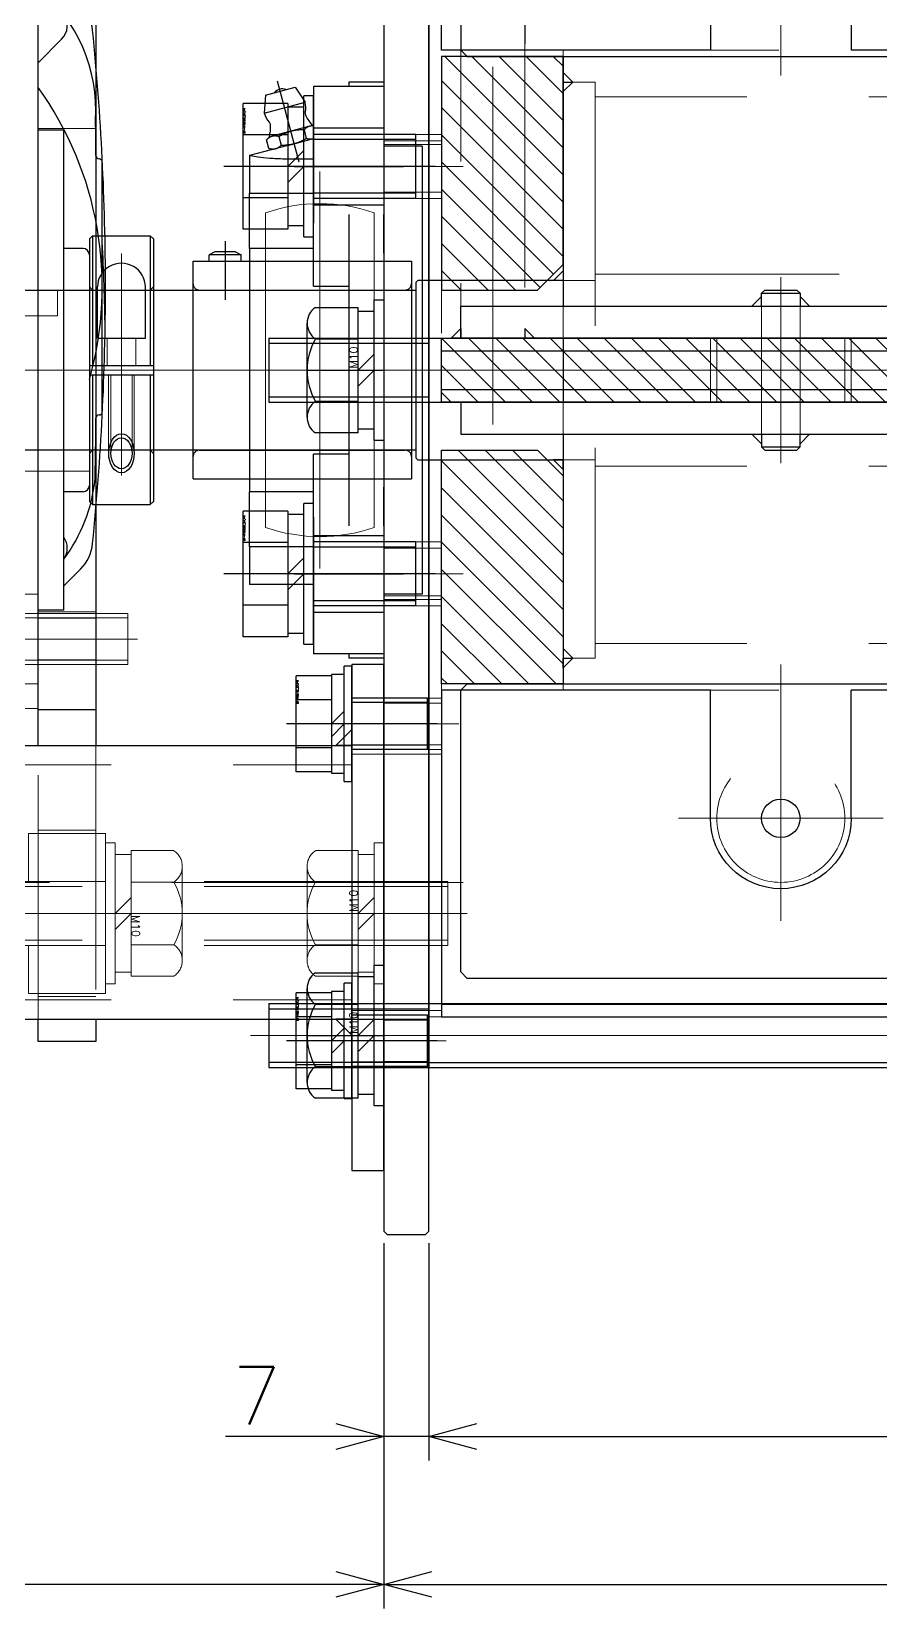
# Model space of a CAD drawing. Header units: millimetres. Extents: x -16130 to 36813, y -8099 to 27484.
# Drawn here: x 21111.7 to 21244.3, y 15390.5 to 15636.8 of the extents above; entities that cross this region are included whole.
import ezdxf

# ---------------------------------------------------------------- set-up
doc = ezdxf.new("R2010")
doc.units = ezdxf.units.MM
doc.header["$LTSCALE"] = 6
doc.header["$PDMODE"] = 99
doc.header["$PDSIZE"] = 1
doc.linetypes.add('CENTER2', pattern=[28.575, 19.05, -3.175, 3.175, -3.175])
doc.linetypes.add('HIDDEN', pattern=[9.525, 6.35, -3.175])
for name, color, linetype, lineweight in [('01_NORMAL', 7, 'Continuous', 25), ('04_HIDDEN', 2, 'HIDDEN', 13), ('05_CENTER', 4, 'CENTER2', 13), ('08_DIM', 3, 'Continuous', 13)]:
    doc.layers.add(name, color=color, linetype=linetype, lineweight=lineweight)
doc.layers.add('10_DRAFT', color=8, linetype='Continuous', lineweight=0, plot=False)
doc.layers.add('HIDDEN', color=3, linetype='HIDDEN')
doc.styles.add('KSS_TXT', font='txt.shx', dxfattribs={"bigfont": 'extfont2.shx'})
doc.styles.add('KSS_TXT_L', font='txt.shx', dxfattribs={"height": 3, "bigfont": 'extfont2.shx'})
doc.dimstyles.new('KSS_DIM', dxfattribs={"dimtxt": 3, "dimasz": 2.5, "dimexe": 1.25, "dimexo": 0.625, "dimtad": 1, "dimdsep": 46, "dimtxsty": 'KSS_TXT', "dimblk": 'OPEN30', "dimcen": 0, "dimazin": 2, "dimtfac": 0.75, "dimtmove": 0, "dimatfit": 3, "dimldrblk": 'OPEN30', "dimfxl": 1, "dimtolj": 1, "dimarcsym": 0})

# ---------------------------------------------------------------- blocks, each defined once
blk = doc.blocks.new('A$C7A624D42_1_1_1')
at = {"color": 0}
for p, q in [((-70, 108.15), (-70, 94.65)), ((70, 94.65), (70, 108.15)), ((-68, 93.66), (68, 93.66))]:
    blk.add_line(p, q, dxfattribs=at)
blk.add_lwpolyline([(-70, 108.15), (-95, 108.15), (-95, -108.15), (95, -108.15), (95, 108.15), (70, 108.15)], dxfattribs=at)
blk.add_ellipse((-68, 94.65), major_axis=(-2, 0), ratio=0.493488, start_param=0, end_param=1.570796, dxfattribs=at)
at = {"color": 0, "extrusion": (0, 0, -1)}
blk.add_ellipse((68, 94.65), major_axis=(2, 0), ratio=0.493488, start_param=0, end_param=1.570796, dxfattribs=at)
at = {"layer": '04_HIDDEN'}
for p, q in [((-70, 101), (-95, 101)), ((95, 101), (70, 101)), ((-70, 94.65), (-70, 88.46)), ((70, 94.65), (70, 88.46)), ((-68, 87.47), (68, 87.47)), ((95, -101), (-95, -101))]:
    blk.add_line(p, q, dxfattribs=at)
blk.add_ellipse((-68, 88.46), major_axis=(-2, 0), ratio=0.493488, start_param=0, end_param=1.570796, dxfattribs=at)
at = {"layer": '04_HIDDEN', "extrusion": (0, 0, -1)}
blk.add_ellipse((68, 88.46), major_axis=(2, 0), ratio=0.493488, start_param=0, end_param=1.570796, dxfattribs=at)
at = {"layer": '10_DRAFT'}
blk.add_line((95, 0), (-95, 0), dxfattribs=at)
blk = doc.blocks.new('A$C684B765D')
at = {"color": 0}
for p, q in [((-195, 21.35), (-5, 21.35)), ((-195, -21.35), (-5, -21.35))]:
    blk.add_line(p, q, dxfattribs=at)
blk.add_lwpolyline([(-195, 67.5), (-200, 67.5), (-200, -67.5), (-195, -67.5)], close=True, dxfattribs=at)
at = {"color": 3}
for points in [[(-195, 21.35), (-192.5, 21.35), (-192.5, 21.35), (-195, 23.85)], [(-5, 21.35), (-7.5, 21.35), (-7.5, 21.35), (-5, 23.85)], [(-195, -21.35), (-192.5, -21.35), (-192.5, -21.35), (-195, -23.85)], [(-5, -21.35), (-7.5, -21.35), (-7.5, -21.35), (-5, -23.85)]]:
    blk.add_lwpolyline(points, close=True, dxfattribs=at)
at = {"layer": '01_NORMAL'}
blk.add_lwpolyline([(0, 34), (-5, 34), (-5, -45), (0, -45)], close=True, dxfattribs=at)
at = {"layer": '04_HIDDEN'}
for p, q in [((-195, 20), (-200, 20)), ((-5, 20), (0, 20)), ((-195, 18.35), (-5, 18.35)), ((-195, -18.35), (-5, -18.35)), ((-195, -20), (-200, -20)), ((-5, -20), (0, -20))]:
    blk.add_line(p, q, dxfattribs=at)
at = {"layer": '05_CENTER'}
for p, q in [((-190.34, 50), (-204.57, 50)), ((4.66, 24.75), (-9.57, 24.75)), ((-204.62, 0), (4.68, 0)), ((4.66, -24.75), (-9.57, -24.75)), ((-190.34, -50), (-204.57, -50))]:
    blk.add_line(p, q, dxfattribs=at)
blk = doc.blocks.new('A$C4F344C99_1')
at = {"color": 0, "linetype": 'CENTER2'}
blk.add_line((0, -13.3), (0, 10.2), dxfattribs=at)
at = {"color": 0}
for p, q in [((-7.51, 8.7), (7.51, 8.7)), ((-7.51, 3.2), (-7.51, 8.7)), ((-3.75, 3.2), (-3.75, 8.7)), ((3.75, 3.2), (3.75, 8.7)), ((7.51, 3.2), (7.51, 8.7)), ((-7.7, 3.2), (-7.7, 1.2)), ((7.7, 3.2), (-7.7, 3.2)), ((0, 1.2), (-2, 3.2)), ((0, 3.2), (2, 1.2)), ((7.7, 1.2), (7.7, 3.2)), ((-9, 1.2), (9, 1.2)), ((-9, 1.2), (-9, 0)), ((-9, 0), (9, 0)), ((9, 0), (9, 1.2))]:
    blk.add_line(p, q, dxfattribs=at)
at = {"color": 0, "linetype": 'HIDDEN'}
for p, q in [((-4, -11.8), (-4, 0)), ((-3.32, -11.8), (-3.32, 0)), ((3.32, -11.8), (3.32, 0)), ((4, -11.8), (4, 0)), ((-4, -11.8), (4, -11.8))]:
    blk.add_line(p, q, dxfattribs=at)
at = {"layer": '10_DRAFT', "style": 'KSS_TXT_L'}
blk.add_text('BT-M8x15L,SW,PW', height=0.3, dxfattribs=at).set_placement((3.13, 8.36))
blk = doc.blocks.new('A$C684BE65F')
blk.add_blockref('A$C684B765D', (0, 0))
at = {"rotation": 90}
for p in [(-5, 24.75), (-5, -24.75)]:
    blk.add_blockref('A$C4F344C99_1', p, dxfattribs=at)
blk = doc.blocks.new('A$C3AF81C96_1_1_1')
for p, q in [((-4, 49), (-4, 10)), ((-4, -10), (-4, -49))]:
    blk.add_line(p, q)
at = {"color": 0}
for p, q in [((-152, 12.5), (-27, 12.5)), ((27.5, 12.5), (27, 12)), ((27.5, 12.5), (32.5, 12.5)), ((33, 12), (32.5, 12.5)), ((27, 10), (27, 12)), ((27, 12), (33, 12)), ((33, 12), (33, 10)), ((-4, 5), (-4, -5)), ((27, -10), (27, -12)), ((27, -12), (33, -12)), ((27.5, -12.5), (27, -12)), ((33, -12), (32.5, -12.5)), ((33, -12), (33, -10)), ((-27, -12.5), (-152, -12.5)), ((27.5, -12.5), (32.5, -12.5))]:
    blk.add_line(p, q, dxfattribs=at)
for points in [[(159, 95), (-19, 95), (-20, 94), (-20, 50), (-19, 49), (159, 49), (160, 50), (160, 94)], [(-20, 10), (160, 10), (160, 5), (-20, 5)], [(-20, -10), (160, -10), (160, -5), (-20, -5)], [(159, -95), (-19, -95), (-20, -94), (-20, -50), (-19, -49), (159, -49), (160, -50), (160, -94)]]:
    blk.add_lwpolyline(points, close=True, dxfattribs=at)
at = {"color": 3}
for points in [[(-4, 45), (-2.5, 45), (-4, 46.5), (-4, 46.5)], [(-4, 45), (-2.5, 45), (-4, 43.5), (-4, 43.5)], [(-4, 14), (-5.5, 14), (-4, 15.5), (-4, 15.5)], [(-4, -14), (-5.5, -14), (-4, -15.5), (-4, -15.5)], [(-4, -45), (-2.5, -45), (-4, -43.5), (-4, -43.5)], [(-4, -45), (-2.5, -45), (-4, -46.5), (-4, -46.5)]]:
    blk.add_lwpolyline(points, close=True, dxfattribs=at)
at = {"color": 0}
blk.add_lwpolyline([(-4, 14), (-26.7, 14), (-27, 13.7), (-27, -13.7), (-26.7, -14), (-4, -14)], dxfattribs=at)
blk.add_circle((30, -70), 3, dxfattribs=at)
at = {"layer": '04_HIDDEN'}
for p, q in [((144, 50), (-4, 50)), ((-4, 50), (-4, 49)), ((-4, 45), (1, 45)), ((1, 45), (1, -45)), ((139, 42.7), (1, 42.7)), ((-83, 8.5), (-83, 12.5)), ((-4, 14), (1, 14)), ((-4, 10), (-4, 5)), ((27, 10), (27, -10)), ((33, 10), (33, -10)), ((-154, 8.5), (-83, 8.5)), ((-4, -10), (-4, -5)), ((-4, -14), (1, -14)), ((139, -42.7), (1, -42.7)), ((-4, -45), (1, -45)), ((-4, -50), (-4, -49)), ((144, -50), (-4, -50))]:
    blk.add_line(p, q, dxfattribs=at)
for points in [[(1, 15), (139, 15)], [(139, -15), (1, -15)]]:
    blk.add_lwpolyline(points, dxfattribs=at)
blk.add_lwpolyline([(20, 5), (40, 5), (40, -5), (20, -5)], close=True, dxfattribs=at)
blk.add_circle((30, -70), 10, dxfattribs=at)
at = {"layer": '05_CENTER'}
for p, q in [((30, -14.51), (30, 14.51)), ((-156.79, 0), (212.93, 0)), ((30, -57), (30, -83)), ((17, -70), (43, -70))]:
    blk.add_line(p, q, dxfattribs=at)
at = {"layer": '08_DIM'}
for points in [[(27, 10), (25.5, 10), (25.5, 10), (27, 11.5)], [(33, 10), (34.5, 10), (34.5, 10), (33, 11.5)], [(27, -10), (25.5, -10), (25.5, -10), (27, -11.5)], [(33, -10), (34.5, -10), (34.5, -10), (33, -11.5)]]:
    blk.add_lwpolyline(points, close=True, dxfattribs=at)
blk = doc.blocks.new('GM-SHYF-RH 0.2kW、1／30、200V、60Hzc')
at = {"color": 0}
for p, q in [((18.5, 52.99), (8, 52.81)), ((8, 52.81), (8, -73.81)), ((18.5, 53.01), (18.5, 48.5)), ((18.5, 53), (85.5, 51.83)), ((85.5, 51.83), (95, 51.83)), ((95, -59.28), (95, 51.83)), ((18.5, -64.89), (18.5, 49.51)), ((4, 37.5), (4, -37.5)), ((4, 37.5), (8, 37.5)), ((95, 37.49), (99, 37.49)), ((99, 37.49), (99, -37.49)), ((4, 33.69), (1.41, 31.1)), ((99, 33.69), (101.59, 31.1)), ((0, -18), (0, 18)), ((1, 19), (4, 19)), ((102, 19), (99, 19)), ((103, -18), (103, 18)), ((-2, 6.5), (-2, -32.5)), ((105, -32.5), (105, 7.01)), ((1, -19), (4, -19)), ((102, -19), (99, -19)), ((4, -37.5), (8, -37.5)), ((95, -37.49), (99, -37.49)), ((8, -48.01), (4.35, -51.67)), ((95, -48.01), (98.65, -51.67)), ((8, -63.69), (1.41, -57.1)), ((95, -63.69), (101.59, -57.1)), ((95, -72.85), (95, -59.28)), ((18.5, -74.02), (18.5, -64.89)), ((18.5, -74.02), (18.5, -69.51)), ((19.25, -74), (8, -73.81)), ((18.5, -74.02), (85.5, -72.85)), ((81.5, -72.92), (81.5, -93.94)), ((85.5, -72.85), (95, -72.85)), ((21.5, -73.97), (21.5, -93.94)), ((49, -99.99), (49, -100.5)), ((49, -100.5), (54, -100.5)), ((54, -99.99), (54, -100.5))]:
    blk.add_line(p, q, dxfattribs=at)
for centre, radius, start, end in [((6.08, 26.43), 6.6, 135, 174.2563), ((96.92, 26.43), 6.6, 5.7437, 45), ((24, 14.5), 25, 143.1301, 174.2698), ((6.47, 27.79), 3, 145.3407, 214.6593), ((96.53, 27.79), 3, 325.3407, 34.6593), ((79, 14.5), 25, 5.7302, 36.8699), ((398.1, -13), 400.6, 174.2563, 180), ((-295.1, -13), 400.6, 0, 5.7437), ((1, 18), 1, 90, 180), ((102, 18), 1, 0, 90), ((399, 7), 400, 178.568, 179.9285), ((-296, 7), 400, 0.053, 1.432), ((-1.5, 7.5), 0.5, 270, 0), ((104.5, 7.5), 0.5, 180, 270), ((-1.5, 6.5), 0.5, 90, 180), ((104.5, 6.5), 0.5, 0, 90), ((51.5, -13), 53.5, 164.2841, 215.6016), ((51.5, -13), 53.5, 324.3984, 15.7159), ((398.1, -13), 400.6, 179.0703, 180), ((398.1, 0), 400.6, 180.9297, 182.8629), ((-295.1, 0), 400.6, 357.1371, 359.0703), ((398.1, -13), 400.6, 180, 185.7437), ((1, -18), 1, 180, 270), ((102, -18), 1, 270, 0), ((-1.5, -32.5), 0.5, 180, 270), ((-1.5, -33.5), 0.5, 0, 90), ((399, -33), 400, 180.0715, 180.8595), ((-295.1, -13), 400.6, 354.2563, 357.1371), ((-296, -33), 400, 358.568, 359.9285), ((104.5, -33.5), 0.5, 90, 180), ((104.5, -32.5), 0.5, 270, 0), ((24, -40.5), 25, 176.5614, 230.2082), ((79, -40.5), 25, 309.7918, 354.2698), ((6.47, -53.79), 3, 135, 217.1625), ((96.53, -53.79), 3, 322.8375, 45), ((6.08, -52.43), 6.6, 185.7437, 225), ((96.92, -52.43), 6.6, 315, 354.2563), ((8.41, -56.02), 3, 224.8696, 262.1781), ((94.59, -56.02), 3, 277.8219, 315.1304), ((26.5, -93.94), 5, 180, 265.1386), ((76.5, -93.94), 5, 274.8614, 0), ((51.5, 200), 300, 265.1386, 274.8614)]:
    blk.add_arc(centre, radius, start, end, dxfattribs=at)
at = {"layer": '04_HIDDEN', "color": 0}
for p, q in [((8, 49), (19, 49)), ((19, 35), (19, 49)), ((84, 35), (84, 49)), ((95, 49), (84, 49)), ((19, 46.5), (84, 46.5)), ((19, 37.5), (84, 37.5)), ((8, 35), (19, 35)), ((95, 35), (84, 35)), ((0, 15.8), (103, 15.8)), ((0, 12.5), (20.65, 12.5)), ((20.65, 13.1), (22, 13.1)), ((20.65, -13.1), (20.65, 13.1)), ((22, -13.1), (22, 13.1)), ((22, 12.5), (38, 12.5)), ((38, -13), (38, 13)), ((38, 13), (65, 13)), ((65, -13), (65, 13)), ((65, 12.5), (81, 12.5)), ((82.35, 13.1), (81, 13.1)), ((81, -13.1), (81, 13.1)), ((82.35, -13.1), (82.35, 13.1)), ((82.35, 12.5), (103, 12.5)), ((0, -12.5), (20.65, -12.5)), ((20.65, -13.1), (22, -13.1)), ((22, -12.5), (38, -12.5)), ((38, -13), (65, -13)), ((65, -12.5), (81, -12.5)), ((82.35, -13.1), (81, -13.1)), ((82.35, -12.5), (103, -12.5)), ((8, -56), (19, -56)), ((19, -70), (19, -56)), ((95, -56), (84, -56)), ((84, -70), (84, -56)), ((19, -58.5), (84, -58.5)), ((19, -67.5), (84, -67.5)), ((8, -70), (19, -70)), ((95, -70), (84, -70))]:
    blk.add_line(p, q, dxfattribs=at)
at = {"layer": '05_CENTER', "color": 0}
for p, q in [((51.5, -103.88), (51.5, 55.94)), ((4.75, 42), (98.25, 42)), ((-7.65, 0), (110.65, 0)), ((4.75, -63), (98.25, -63))]:
    blk.add_line(p, q, dxfattribs=at)
blk = doc.blocks.new('A$C39D95BAC')
at = {"color": 0}
for p, q in [((6.5, 8), (-6.5, 8)), ((-6.5, 8), (-6.5, 0)), ((6.5, 0), (6.5, 8)), ((6.5, 0), (-6.5, 0))]:
    blk.add_line(p, q, dxfattribs=at)
at = {"color": 0, "linetype": 'CENTER2'}
blk.add_line((0, -91.5), (0, 9.5), dxfattribs=at)
at = {"color": 0, "linetype": 'HIDDEN'}
for p, q in [((-4, -90), (-4, 0)), ((4, -90), (4, 0)), ((-4, -62), (4, -62)), ((-3.32, -90), (-3.32, -62)), ((3.32, -90), (3.32, -62)), ((-4, -90), (4, -90))]:
    blk.add_line(p, q, dxfattribs=at)
at = {"layer": '10_DRAFT', "style": 'KSS_TXT_L'}
blk.add_text('CS-M8x90L', height=0.3, dxfattribs=at).set_placement((3.86, 7.66))
blk = doc.blocks.new('SCSPJ25-10c')
at = {"color": 0}
for p, q in [((-21, -0.5), (-20.5, 0)), ((20.5, 0), (-20.5, 0)), ((-0.75, 0), (-0.75, -10)), ((0.75, 0), (0.75, -10)), ((21, -0.5), (20.5, 0)), ((-0.75, -0.5), (-21, -0.5)), ((-21, -0.5), (-21, -9.5)), ((0, 0), (0, 0)), ((21, -0.5), (0.75, -0.5)), ((5, -1.25), (12.99, -1.25)), ((5, -1.25), (5, -8.75)), ((21, -0.5), (21, -9.5)), ((-0.75, -9.5), (-21, -9.5)), ((-21, -9.5), (-20.5, -10)), ((21, -9.5), (0.75, -9.5)), ((5, -8.75), (12.99, -8.75)), ((21, -9.5), (20.5, -10)), ((20.5, -10), (-20.5, -10))]:
    blk.add_line(p, q, dxfattribs=at)
blk.add_ellipse((12.99, -5), major_axis=(0, -3.75), ratio=0.985617, start_param=0, end_param=3.141593, dxfattribs=at)
for major_axis, ratio in [((3.05, 0), 0.655077), ((2.43, 0), 0.679752)]:
    blk.add_ellipse((-12.99, -5), major_axis=major_axis, ratio=ratio, dxfattribs=at)
at = {"layer": '04_HIDDEN', "color": 0}
for p, q in [((-13, 0), (-12.5, -0.5)), ((13, 0), (12.5, -0.5)), ((-12.5, -0.5), (-12.5, -9.5)), ((11, 0), (11, 0)), ((12.5, -0.5), (12.5, -9.5)), ((-12.99, -3), (-0.75, -3)), ((-12.99, -3.35), (-0.75, -3.35)), ((0.75, -2.75), (5, -2.75)), ((-12.99, -6.65), (-0.75, -6.65)), ((-12.99, -7), (-0.75, -7)), ((0.75, -7.25), (5, -7.25)), ((-12.5, -9.5), (-13, -10)), ((12.5, -9.5), (13, -10))]:
    blk.add_line(p, q, dxfattribs=at)
at = {"layer": '05_CENTER', "color": 0}
blk.add_line((-16.45, -5), (18.24, -5), dxfattribs=at)
at = {"layer": '10_DRAFT'}
blk.add_line((0, 0), (0, -10), dxfattribs=at)
blk = doc.blocks.new('A$C684A822A')
h = blk.add_hatch()
h.set_pattern_fill('_USER', color=0, scale=3, angle=45, style=0, pattern_type=0)
h.set_pattern_definition([(45, (-20851.213, -18042.5643), (-2.12132034, 2.12132034), [])])
h.paths.add_polyline_path([(19, 49), (0, 49), (0, 16.5), (4, 12.5), (19, 12.5)])
h.paths.add_polyline_path([(0, -49), (19, -49), (19, -12.5), (4, -12.5), (0, -16.5)])
at = {"color": 0}
for points in [[(0, 49), (19, 49), (19, 12.5), (4, 12.5), (0, 16.5)], [(0, -49), (19, -49), (19, -12.5), (4, -12.5), (0, -16.5)]]:
    blk.add_lwpolyline(points, close=True, dxfattribs=at)
at = {"layer": '10_DRAFT'}
blk.add_line((0, 0), (19, 0), dxfattribs=at)
blk = doc.blocks.new('A$C20FD3695_1_1_1')
h = blk.add_hatch()
h.set_pattern_fill('_USER', color=0, scale=3, angle=315, pattern_type=0)
h.set_pattern_definition([(315, (-23511.2523, 23029.7587), (2.12132034, 2.12132034), [])])
h.paths.add_polyline_path([(123, -0.5), (123, -0.5), (123, 9.5), (-63, 9.5), (-63, -0.5), (-63, -0.5)])
at = {"color": 0}
for p, q in [((-63, 7.5), (123, 7.5)), ((-63, 1.5), (123, 1.5))]:
    blk.add_line(p, q, dxfattribs=at)
blk.add_lwpolyline([(-63, 9.5), (123, 9.5), (123, -0.5), (-63, -0.5)], close=True, dxfattribs=at)
at = {"layer": '04_HIDDEN', "color": 0}
for p, q in [((-21, 9.5), (-21, -0.5)), ((1, 9.5), (1, -0.5)), ((59, 9.5), (59, -0.5)), ((81, 9.5), (81, -0.5))]:
    blk.add_line(p, q, dxfattribs=at)
at = {"layer": '05_CENTER', "color": 0}
for p, q in [((-10, 12.23), (-10, -2.88)), ((70, 12.23), (70, -2.88))]:
    blk.add_line(p, q, dxfattribs=at)
blk = doc.blocks.new('A$C04E828C6_1_1_1')
at = {"color": 0}
for p, q in [((-63, 28), (123, 28)), ((-21, -1), (-21, -21)), ((1, -1), (1, -21)), ((59, -1), (59, -21)), ((81, -1), (81, -21))]:
    blk.add_line(p, q, dxfattribs=at)
for points in [[(-21, -21), (-63, -21), (-63, 30), (123, 30), (123, -21), (81, -21)], [(59, -21), (1, -21)]]:
    blk.add_lwpolyline(points, dxfattribs=at)
for centre in [(-10, -1), (70, -1)]:
    blk.add_arc(centre, 11, 0, 180, dxfattribs=at)
at = {"layer": '05_CENTER'}
for p, q in [((-10, -25), (-10, 15)), ((70, -25), (70, 15)), ((-26, -1), (6, -1)), ((54, -1), (86, -1))]:
    blk.add_line(p, q, dxfattribs=at)
blk = doc.blocks.new('A$C684CBCB5')
at = {"color": 0}
blk.add_line((0, -53), (9, -53), dxfattribs=at)
for points in [[(0, -58.65), (0, 74), (9, 74), (9, -58.65)], [(9, -101.35), (9, -104.85), (0, -104.85), (0, -101.35)]]:
    blk.add_lwpolyline(points, dxfattribs=at)
at = {"layer": '04_HIDDEN'}
for p, q in [((9, 67), (0, 67)), ((9, 66.25), (0, 66.25)), ((9, 59.75), (0, 59.75)), ((9, 59), (0, 59)), ((9, -38), (0, -38)), ((9, -38.75), (0, -38.75)), ((9, -45.25), (0, -45.25)), ((9, -46), (0, -46))]:
    blk.add_line(p, q, dxfattribs=at)
at = {"layer": '04_HIDDEN', "color": 9}
for p, q in [((9, 37.75), (0, 37.75)), ((9, -37.75), (0, -37.75))]:
    blk.add_line(p, q, dxfattribs=at)
at = {"layer": '04_HIDDEN', "color": 252}
for p, q in [((9, -71.85), (0, -71.85)), ((9, -97.85), (0, -97.85))]:
    blk.add_line(p, q, dxfattribs=at)
at = {"layer": '04_HIDDEN'}
for points in [[(0, -101.35), (0, -58.65)], [(9, -58.65), (9, -101.35)]]:
    blk.add_lwpolyline(points, dxfattribs=at)
at = {"layer": '05_CENTER'}
for p, q in [((11.71, 63), (-2.71, 63)), ((11.71, -42), (-2.71, -42))]:
    blk.add_line(p, q, dxfattribs=at)
at = {"layer": '10_DRAFT'}
for p, q in [((9, 0), (0, 0)), ((9, -84.85), (0, -84.85))]:
    blk.add_line(p, q, dxfattribs=at)
blk = doc.blocks.new('A$C684CC09B')
at = {"color": 0, "linetype": 'CENTER2'}
blk.add_line((0, -93), (0, 10), dxfattribs=at)
at = {"color": 0}
for p, q in [((-9.81, 7), (9.81, 7)), ((-9.81, 0), (-9.81, 7)), ((-4.91, 0), (-4.91, 7)), ((4.91, 0), (4.91, 7)), ((9.81, 0), (9.81, 7)), ((-9.81, 0), (9.81, 0)), ((-5, -90), (-5, 0)), ((5, -90), (5, 0)), ((-4.19, -90), (-4.19, -1.96)), ((4.19, -90), (4.19, -1.96))]:
    blk.add_line(p, q, dxfattribs=at)
at = {"color": 0, "linetype": 'HIDDEN'}
for p, q in [((-5, -1.96), (5, -1.96)), ((-5, -90), (5, -90))]:
    blk.add_line(p, q, dxfattribs=at)
at = {"layer": '10_DRAFT', "style": 'KSS_TXT_L'}
for s, p in [('BT-M10x90L', (6.32, 6.59)), ('全ねじ', (7.03, 6.21))]:
    blk.add_text(s, height=0.3, dxfattribs=at).set_placement(p)
blk = doc.blocks.new('M10Nza_1_1_1_1')
at = {"color": 0}
for p, q in [((-9.8, 4), (-9.8, 10.69)), ((-7.35, 12), (7.35, 12)), ((-4.9, 4), (-4.9, 10.69)), ((4.9, 10.69), (4.9, 4)), ((9.8, 10.69), (9.8, 4)), ((-9.8, 4), (9.8, 4)), ((-9.2, 1.5), (-9.2, 4)), ((0, 1.5), (-2.5, 4)), ((0, 4), (2.5, 1.5)), ((9.2, 4), (9.2, 1.5))]:
    blk.add_line(p, q, dxfattribs=at)
at = {"color": 0, "linetype": 'CENTER2'}
blk.add_line((0, 12), (0, 0), dxfattribs=at)
at = {"color": 0}
blk.add_lwpolyline([(-11, 1.5), (11, 1.5), (11, 0), (-11, 0)], close=True, dxfattribs=at)
for centre, radius, start, end in [((-7.35, 9.06), 2.94, 33.626, 146.374), ((0, 2.2), 9.8, 60, 120), ((7.35, 9.06), 2.94, 33.626, 146.374)]:
    blk.add_arc(centre, radius, start, end, dxfattribs=at)
at = {"layer": '10_DRAFT', "style": 'KSS_TXT'}
blk.add_text('M10', height=1.25, dxfattribs=at).set_placement((0.26, 4.12))
blk = doc.blocks.new('NCLSS10-25-11.0a')
at = {"color": 0}
for points in [[(12, 5), (0, 5), (0, 12.5), (12, 12.5)], [(12, -5), (0, -5), (0, -12.5), (12, -12.5)]]:
    blk.add_lwpolyline(points, close=True, dxfattribs=at)
at = {"layer": '10_DRAFT'}
blk.add_line((0, 0), (12, 0), dxfattribs=at)
blk = doc.blocks.new('A$C684BE9AA')
at = {"color": 4}
for name, rotation in [('GM-SHYF-RH 0.2kW、1／30、200V、60Hzc', 180), ('SCSPJ25-10c', 90)]:
    blk.add_blockref(name, (-148, 0), dxfattribs=dict(at, rotation=rotation))
at = {"color": 6}
for name, p in [('A$C04E828C6_1_1_1', (-30, 71)), ('A$C20FD3695_1_1_1', (-30, -4.5))]:
    blk.add_blockref(name, p, dxfattribs=at)
blk.add_blockref('A$C3AF81C96_1_1_1', (-70, 0))
at = {"color": 6, "xscale": -1}
blk.add_blockref('A$C684A822A', (-74, 0), dxfattribs=at)
at = {"color": 6, "xscale": -1, "rotation": 180}
blk.add_blockref('A$C04E828C6_1_1_1', (-30, -71), dxfattribs=at)
at = {"layer": '01_NORMAL'}
blk.add_blockref('A$C684CBCB5', (-156, 0), dxfattribs=at)
at = {"layer": '04_HIDDEN'}
for name, p, rotation in [('A$C39D95BAC', (-232, -42), 90), ('M10Nza_1_1_1_1', (-145.5, -84.85), 270), ('M10Nza_1_1_1_1', (-102, -84.85), 89.99999999999999), ('A$C684CC09B', (-182, -84.85), 90)]:
    blk.add_blockref(name, p, dxfattribs=dict(at, rotation=rotation))
at = {"layer": '04_HIDDEN', "color": 4}
blk.add_blockref('NCLSS10-25-11.0a', (-157.5, -84.85), dxfattribs=at)
blk = doc.blocks.new('MUCFC205b')
at = {"color": 0, "linetype": 'CENTER2'}
for p, q in [((-13.22, 32.48), (-16.61, 45.11)), ((-14.04, 31.82), (3.08, 31.82)), ((-24.8, 20.13), (-24.8, 10.98)), ((-14.04, -31.82), (3.08, -31.82))]:
    blk.add_line(p, q, dxfattribs=at)
at = {"color": 0}
for p, q in [((-5.5, 45), (-5.5, 44.32)), ((0, 45), (-5.5, 45)), ((0, 45), (0, 44.32)), ((-18.52, 42.96), (-18.69, 40.12)), ((-18.52, 42.96), (-13.88, 44.21)), ((-13.88, 44.21), (-12.31, 41.83)), ((-11, 44.32), (-11, 22.98)), ((0, 44.32), (-11, 44.32)), ((0, 44.32), (0, 24.31)), ((-18.69, 40.12), (-12.31, 41.83)), ((-14.52, 37.31), (-17.45, 36.52)), ((-11.59, 38.09), (-14.52, 37.31)), ((-12.48, 37.53), (-12.13, 36.2)), ((-11.14, 38.21), (-11.59, 38.09)), ((-11.14, 38.21), (-11, 38.18)), ((-11, 37.82), (0, 37.82)), ((-15, 35.11), (-21, 33.5)), ((-17.9, 36.4), (-18.34, 35.96)), ((-17.98, 34.63), (-18.34, 35.96)), ((-17.38, 34.47), (-17.98, 34.63)), ((-17.45, 36.52), (-17.9, 36.4)), ((-16.39, 36.48), (-16.03, 35.15)), ((-15, 35.11), (-11, 36.18)), ((6, 35), (0, 35)), ((6, 35), (6, -35)), ((-21, 33.5), (-21, 27.59)), ((-11, 32.96), (-15, 32.96)), ((-11, 27.59), (-21, 27.59)), ((-21, 19), (-21, 27.59)), ((-11, 25.82), (0, 25.82)), ((-11, 13.14), (-11, 22.98)), ((-5.5, 24.31), (-5.5, 18.27)), ((0, 18.27), (0, 24.31)), ((-26.43, 18.5), (-27.3, 18)), ((-22.3, 18), (-27.3, 18)), ((-27.3, 17), (-27.3, 18)), ((-23.17, 18.5), (-26.43, 18.5)), ((-23.17, 18.5), (-22.3, 18)), ((-22.3, 17), (-22.3, 18)), ((-11, 19), (-21, 19)), ((-21, 19), (-21, -19)), ((-5.5, 18.27), (-5.5, -18.27)), ((0, 18.27), (0, -18.27)), ((-29.8, -17), (-29.8, 17)), ((-29.8, 17), (-21, 17)), ((-11, 13.14), (-5.5, 13.14)), ((-5.5, -13.14), (-11, -13.14)), ((-11, -22.98), (-11, -13.14)), ((-29.8, -17), (-21, -17)), ((-11, -19), (-21, -19)), ((-21, -27.59), (-21, -19)), ((-5.5, -18.27), (-5.5, -24.31)), ((0, -24.31), (0, -18.27)), ((-11, -22.98), (-11, -44.32)), ((0, -24.31), (0, -44.32)), ((-11, -25.82), (0, -25.82)), ((-11, -27.59), (-21, -27.59)), ((-21, -27.59), (-21, -33.5)), ((-11, -33.5), (-21, -33.5)), ((6, -35), (0, -35)), ((-11, -37.82), (0, -37.82)), ((0, -44.32), (-11, -44.32)), ((-5.5, -44.32), (-5.5, -45)), ((0, -44.32), (0, -45)), ((0, -45), (-5.5, -45))]:
    blk.add_line(p, q, dxfattribs=at)
for centre, radius, start, end in [((-15.87, 42.34), 1.59, 69.1961, 140.8039), ((-15.5, 40.98), 3.3, 195, 222.487), ((-15.5, 40.98), 3.3, 347.513, 15), ((-11.5, 40.09), 0.8, 167.513, 206.3466), ((-6.84, 42.4), 6, 206.3466, 224.239), ((-18.52, 38.21), 0.8, 3.6534, 42.487), ((-23.71, 37.88), 6, 345.761, 3.6534)]:
    blk.add_arc(centre, radius, start, end, dxfattribs=at)
at = {"color": 0, "linetype": 'HIDDEN'}
for centre, start, end in [((-28.8, 13.5), 180, 270), ((3.3, 13.5), 270, 0), ((-28.8, -13.5), 90, 180), ((3.3, -13.5), 0, 90)]:
    blk.add_arc(centre, 1, start, end, dxfattribs=at)
at = {"color": 0}
for points, weights in [([(-14.52, 37.31), (-15.42, 37.06), (-16.39, 36.48)], [1, 1.07194812406, 1.06657306684]), ([(-12.48, 37.53), (-13.61, 37.55), (-14.52, 37.31)], [1.06657306684, 1.07194812406, 1]), ([(-11.59, 38.09), (-12.04, 37.97), (-12.48, 37.53)], [1, 1.07194812406, 1.06657306684]), ([(-11, 38.14), (-11.32, 38.17), (-11.59, 38.09)], [1.05782997359, 1.04224174095, 1]), ([(-17.45, 36.52), (-17.9, 36.4), (-18.34, 35.96)], [1, 1.07194812406, 1.06657306684]), ([(-17.98, 34.63), (-17.38, 34.47), (-16.93, 34.59)], [1.06657306684, 1.07194812406, 1]), ([(-16.39, 36.48), (-16.99, 36.64), (-17.45, 36.52)], [1.06657306684, 1.07194812406, 1]), ([(-16.93, 34.59), (-16.47, 34.71), (-16.03, 35.15)], [1, 1.07194812406, 1.06657306684]), ([(-16.03, 35.15), (-14.91, 35.13), (-14, 35.38)], [1.06657306684, 1.07194812406, 1]), ([(-14, 35.38), (-13.09, 35.62), (-12.13, 36.2)], [1, 1.07194812406, 1.06657306684]), ([(-12.13, 36.2), (-11.53, 36.04), (-11.07, 36.16)], [1.06657306684, 1.07194812406, 1]), ([(-11.07, 36.16), (-11.04, 36.17), (-11, 36.18)], [1, 1.00541148326, 1.01038554173])]:
    blk.add_rational_spline(points, weights, degree=2, dxfattribs=at)
blk.add_open_spline([(-15, 32.96), (-15.76, 32.96), (-16.56, 32.99), (-18.04, 33.09), (-18.71, 33.16), (-19.77, 33.3), (-20.24, 33.37), (-20.85, 33.47), (-20.94, 33.49), (-21, 33.5)], degree=3, knots=[-1.8123061, -1.8123061, -1.8123061, -1.8123061, -1.5857638, -1.5857638, -1.3592215, -1.3592215, -1.1326873, -1.1326873, -0.9061531, -0.9061531, -0.9061531, -0.9061531], dxfattribs=at)
at = {"layer": '10_DRAFT'}
for p, q in [((-10, 31), (-10, -31)), ((-18.5, 24.57), (-18.5, -24.57)), ((-1.5, 24.57), (-1.5, -24.57)), ((6, 0), (-29.8, 0))]:
    blk.add_line(p, q, dxfattribs=at)
for start, end in [(70.9179, 109.0821), (250.9179, 289.0821)]:
    blk.add_arc((-10, 0), 26, start, end, dxfattribs=at)
at = {"layer": 'HIDDEN', "color": 0}
for p, q in [((-21, 17), (4.3, 17)), ((4.3, 17), (4.3, -17)), ((-28.8, 12.5), (3.3, 12.5)), ((-28.8, -12.5), (3.3, -12.5)), ((-21, -17), (4.3, -17))]:
    blk.add_line(p, q, dxfattribs=at)
blk = doc.blocks.new('A$C05FE0EC2_2_1_1')
at = {"color": 0, "linetype": 'CENTER2'}
blk.add_line((0, -19), (0, 14), dxfattribs=at)
at = {"color": 0}
for p, q in [((-9.81, 11), (9.81, 11)), ((-9.81, 4), (-9.81, 11)), ((-4.91, 4), (-4.91, 11)), ((4.91, 4), (4.91, 11)), ((9.81, 4), (9.81, 11)), ((9.81, 4), (-9.81, 4)), ((-9.25, 4), (-9.25, 1.5)), ((0, 1.5), (-2.5, 4)), ((0, 4), (2.5, 1.5)), ((9.25, 1.5), (9.25, 4)), ((-11, 1.5), (11, 1.5)), ((-11, 1.5), (-11, 0)), ((-11, 0), (11, 0)), ((11, 0), (11, 1.5))]:
    blk.add_line(p, q, dxfattribs=at)
at = {"color": 0, "linetype": 'HIDDEN'}
for p, q in [((-5, -16), (-5, 0)), ((-4.19, -16), (-4.19, 0)), ((4.19, -16), (4.19, 0)), ((5, -16), (5, 0)), ((-5, -16), (5, -16))]:
    blk.add_line(p, q, dxfattribs=at)
at = {"layer": '10_DRAFT', "style": 'KSS_TXT_L'}
blk.add_text('BT-M10x20L,SW,PW', height=0.3, dxfattribs=at).set_placement((5.16, 10.66))
blk = doc.blocks.new('A$C684BE7FE')
at = {"color": 4}
blk.add_blockref('MUCFC205b', (0, 0), dxfattribs=at)
at = {"rotation": 90}
for p in [(-11, 31.82), (-11, -31.82)]:
    blk.add_blockref('A$C05FE0EC2_2_1_1', p, dxfattribs=at)
blk = doc.blocks.new('_Open30')
at = {"color": 0, "linetype": 'ByBlock', "lineweight": -2}
for p, q in [((-1, 0.268), (0, 0)), ((0, 0), (-1, -0.268)), ((0, 0), (-1, 0))]:
    blk.add_line(p, q, dxfattribs=at)
blk = doc.blocks.new('*D3835')
at = {"layer": '08_DIM', "color": 0, "lineweight": -2, "transparency": 16777216}
for p, q in [((21166.77, 15447.53), (21166.77, 15413.61)), ((21173.77, 15447.53), (21173.77, 15413.61)), ((21159.27, 15417.36), (21142.02, 15417.36)), ((21173.77, 15417.36), (21166.77, 15417.36)), ((21181.27, 15417.36), (21188.77, 15417.36))]:
    blk.add_line(p, q, dxfattribs=at)
at = {"layer": 'Defpoints', "color": 0, "transparency": 16777216}
for p in [(21166.77, 15449.41), (21173.77, 15449.41), (21166.77, 15417.36)]:
    blk.add_point(p, dxfattribs=at)
at = {"layer": '08_DIM', "color": 0, "lineweight": -2, "transparency": 16777216, "xscale": 7.5, "yscale": 7.5, "zscale": 7.5}
blk.add_blockref('_Open30', (21166.77, 15417.36), dxfattribs=at)
at = {"layer": '08_DIM', "color": 0, "lineweight": -2, "transparency": 16777216, "xscale": 7.5, "yscale": 7.5, "zscale": 7.5, "rotation": 180}
blk.add_blockref('_Open30', (21173.77, 15417.36), dxfattribs=at)
at = {"layer": '08_DIM', "color": 0, "transparency": 16777216, "insert": (21146.89, 15423.73), "char_height": 9, "attachment_point": 5, "style": 'KSS_TXT'}
blk.add_mtext('\\A1;7', dxfattribs=at)
blk = doc.blocks.new('*D3836')
at = {"layer": '08_DIM', "color": 0, "lineweight": -2, "transparency": 16777216}
for p, q in [((21166.77, 15447.53), (21166.77, 15390.5)), ((21370.77, 15447.53), (21370.77, 15390.5)), ((21174.27, 15394.25), (21363.27, 15394.25))]:
    blk.add_line(p, q, dxfattribs=at)
at = {"layer": 'Defpoints', "color": 0, "transparency": 16777216}
for p in [(21166.77, 15449.41), (21370.77, 15449.41), (21370.77, 15394.25)]:
    blk.add_point(p, dxfattribs=at)
at = {"layer": '08_DIM', "color": 0, "lineweight": -2, "transparency": 16777216, "xscale": 7.5, "yscale": 7.5, "zscale": 7.5, "rotation": 180}
blk.add_blockref('_Open30', (21166.77, 15394.25), dxfattribs=at)
at = {"layer": '08_DIM', "color": 0, "lineweight": -2, "transparency": 16777216, "xscale": 7.5, "yscale": 7.5, "zscale": 7.5}
blk.add_blockref('_Open30', (21370.77, 15394.25), dxfattribs=at)
at = {"layer": '08_DIM', "color": 0, "transparency": 16777216, "insert": (21268.77, 15400.62), "char_height": 9, "attachment_point": 5, "style": 'KSS_TXT'}
blk.add_mtext('\\A1;204', dxfattribs=at)
blk = doc.blocks.new('*D3843')
at = {"layer": '08_DIM', "color": 0, "lineweight": -2, "transparency": 16777216}
for p, q in [((21166.77, 15447.53), (21166.77, 15390.5)), ((20966.77, 15434.53), (20966.77, 15390.5)), ((21159.27, 15394.25), (20974.27, 15394.25))]:
    blk.add_line(p, q, dxfattribs=at)
at = {"layer": 'Defpoints', "color": 0, "transparency": 16777216}
for p in [(21166.77, 15449.41), (20966.77, 15436.41), (20966.77, 15394.25)]:
    blk.add_point(p, dxfattribs=at)
at = {"layer": '08_DIM', "color": 0, "lineweight": -2, "transparency": 16777216, "xscale": 7.5, "yscale": 7.5, "zscale": 7.5, "rotation": 180}
blk.add_blockref('_Open30', (20966.77, 15394.25), dxfattribs=at)
at = {"layer": '08_DIM', "color": 0, "lineweight": -2, "transparency": 16777216, "xscale": 7.5, "yscale": 7.5, "zscale": 7.5}
blk.add_blockref('_Open30', (21166.77, 15394.25), dxfattribs=at)
at = {"layer": '08_DIM', "color": 0, "transparency": 16777216, "insert": (21066.77, 15400.62), "char_height": 9, "attachment_point": 5, "style": 'KSS_TXT'}
blk.add_mtext('\\A1;200', dxfattribs=at)
blk = doc.blocks.new('*D3846')
at = {"layer": '08_DIM', "color": 0, "lineweight": -2, "transparency": 16777216}
for p, q in [((21173.77, 15447.53), (21173.77, 15413.61)), ((21363.77, 15447.53), (21363.77, 15413.61)), ((21181.27, 15417.36), (21356.27, 15417.36))]:
    blk.add_line(p, q, dxfattribs=at)
at = {"layer": 'Defpoints', "color": 0, "transparency": 16777216}
for p in [(21173.77, 15449.41), (21363.77, 15449.41), (21363.77, 15417.36)]:
    blk.add_point(p, dxfattribs=at)
at = {"layer": '08_DIM', "color": 0, "lineweight": -2, "transparency": 16777216, "xscale": 7.5, "yscale": 7.5, "zscale": 7.5, "rotation": 180}
blk.add_blockref('_Open30', (21173.77, 15417.36), dxfattribs=at)
at = {"layer": '08_DIM', "color": 0, "lineweight": -2, "transparency": 16777216, "xscale": 7.5, "yscale": 7.5, "zscale": 7.5}
blk.add_blockref('_Open30', (21363.77, 15417.36), dxfattribs=at)
at = {"layer": '08_DIM', "color": 0, "transparency": 16777216, "insert": (21268.77, 15423.73), "char_height": 9, "attachment_point": 5, "style": 'KSS_TXT'}
blk.add_mtext('\\A1;190', dxfattribs=at)
blk = doc.blocks.new('A$C68084CB7_1_1_1')
at = {"color": 0}
for p, q in [((-5, 215), (-5, 50.99)), ((5, 215), (-5, 215)), ((-4.19, 215), (-4.19, 175)), ((4.19, 215), (4.19, 175)), ((5, 215), (5, 70.71)), ((5, 175), (-5, 175))]:
    blk.add_line(p, q, dxfattribs=at)
at = {"layer": '04_HIDDEN'}
for p, q in [((5, 70.71), (5, 5)), ((-5, 50.99), (-5, 5)), ((5, 5), (-5, 5))]:
    blk.add_line(p, q, dxfattribs=at)
at = {"layer": '05_CENTER'}
for p, q in [((0, 218.8), (0, -8.49)), ((0, 196.64), (0, 173.31))]:
    blk.add_line(p, q, dxfattribs=at)
blk = doc.blocks.new('A$C680612B7_1_1_1')
at = {"color": 0}
for p, q in [((-120, 5), (120, 5)), ((-120, 5), (-120, -5)), ((-95, 5), (-95, -5)), ((95, 5), (95, -5)), ((120, 5), (120, -5)), ((-120, 4.19), (-95, 4.19)), ((120, 4.19), (95, 4.19)), ((-120, -4.19), (-95, -4.19)), ((120, -4.19), (95, -4.19)), ((-120, -5), (120, -5))]:
    blk.add_line(p, q, dxfattribs=at)
at = {"layer": '05_CENTER'}
blk.add_line((-122.85, 0), (122.85, 0), dxfattribs=at)
blk = doc.blocks.new('M10Nza_1_1_1_1_1')
at = {"color": 0}
for p, q in [((-9.8, 4), (-9.8, 10.69)), ((-7.35, 12), (7.35, 12)), ((-4.9, 4), (-4.9, 10.69)), ((4.9, 10.69), (4.9, 4)), ((9.8, 10.69), (9.8, 4)), ((-9.8, 4), (9.8, 4)), ((-9.2, 1.5), (-9.2, 4)), ((0, 1.5), (-2.5, 4)), ((0, 4), (2.5, 1.5)), ((9.2, 4), (9.2, 1.5))]:
    blk.add_line(p, q, dxfattribs=at)
at = {"color": 0, "linetype": 'CENTER2'}
blk.add_line((0, 12), (0, 0), dxfattribs=at)
at = {"color": 0}
blk.add_lwpolyline([(-11, 1.5), (11, 1.5), (11, 0), (-11, 0)], close=True, dxfattribs=at)
for centre, radius, start, end in [((-7.35, 9.06), 2.94, 33.626, 146.374), ((0, 2.2), 9.8, 60, 120), ((7.35, 9.06), 2.94, 33.626, 146.374)]:
    blk.add_arc(centre, radius, start, end, dxfattribs=at)
at = {"layer": '10_DRAFT', "style": 'KSS_TXT'}
blk.add_text('M10', height=1.25, dxfattribs=at).set_placement((0.26, 4.12))
blk = doc.blocks.new('A$C680831B6_1_1_1')
blk.add_blockref('A$C680612B7_1_1_1', (0, 0))
at = {"layer": '01_NORMAL'}
for p, rotation in [((-102, 0), 89.99999999999999), ((102, 0), 270)]:
    blk.add_blockref('M10Nza_1_1_1_1_1', p, dxfattribs=dict(at, rotation=rotation))
blk = doc.blocks.new('A$C684CFBF1')
at = {"color": 3}
for points in [[(-90, 5), (-91.5, 5), (-90, 6.5), (-90, 6.5)], [(-80, 5), (-78.5, 5), (-80, 6.5), (-80, 6.5)]]:
    blk.add_lwpolyline(points, close=True, dxfattribs=at)
at = {"xscale": -1}
blk.add_blockref('A$C68084CB7_1_1_1', (-85, 0), dxfattribs=at)
at = {"rotation": 89.99999999999999}
blk.add_blockref('M10Nza_1_1_1_1_1', (-102, 0), dxfattribs=at)
for name, p in [('A$C680612B7_1_1_1', (0, 0)), ('A$C680831B6_1_1_1', (0, -103.92))]:
    blk.add_blockref(name, p)
blk = doc.blocks.new('A$C092D7ACD_1_1_1')
at = {"color": 0}
blk.add_lwpolyline([(6.5, 135), (0.5, 135), (0, 134.5), (0, -134.5), (0.5, -135), (6.5, -135), (7, -134.5), (7, 134.5)], close=True, dxfattribs=at)
at = {"layer": '04_HIDDEN'}
for p, q in [((9, 36.82), (0, 36.82)), ((9, 35.82), (0, 35.82)), ((9, 27.82), (0, 27.82)), ((9, 26.82), (0, 26.82)), ((9, -26.82), (0, -26.82)), ((9, -27.82), (0, -27.82)), ((9, -35.82), (0, -35.82)), ((9, -36.82), (0, -36.82)), ((9, -51.25), (0, -51.25)), ((9, -52), (0, -52)), ((9, -58.5), (0, -58.5)), ((9, -59.25), (0, -59.25)), ((7, -100.75), (0, -100.75)), ((7, -101.5), (0, -101.5)), ((7, -101), (9, -101)), ((7, -108), (0, -108)), ((7, -108.75), (0, -108.75))]:
    blk.add_line(p, q, dxfattribs=at)
at = {"layer": '04_HIDDEN', "color": 9}
for p, q in [((0, 35.25), (9, 35.25)), ((0, -35.25), (9, -35.25)), ((9, -60), (0, -60)), ((9, -100), (0, -100))]:
    blk.add_line(p, q, dxfattribs=at)
at = {"layer": '04_HIDDEN'}
blk.add_lwpolyline([(9, 101), (9, -101)], dxfattribs=at)
at = {"layer": '05_CENTER'}
for p, q in [((12.39, 31.82), (-3.39, 31.82)), ((12.39, -31.82), (-3.39, -31.82)), ((11.71, -55.25), (-2.71, -55.25)), ((12.39, -80), (-3.39, -80)), ((11.2, -103.92), (-4.07, -103.92)), ((9.71, -104.75), (-2.71, -104.75))]:
    blk.add_line(p, q, dxfattribs=at)
at = {"layer": '10_DRAFT'}
blk.add_line((9, 0), (0, 0), dxfattribs=at)

msp = doc.modelspace()

# ---------------------------------------------------------------- block references
for name, p in [('A$C684CFBF1', (21268.76923, 15583.90756)), ('A$C092D7ACD_1_1_1', (21166.76923, 15583.90859)), ('A$C7A624D42_1_1_1', (21268.76923, 15583.90756)), ('A$C684BE9AA', (21268.76923, 15583.90756)), ('A$C684BE7FE', (21166.76923, 15583.90756)), ('A$C684BE65F', (21166.76923, 15503.90755))]:
    msp.add_blockref(name, p)

# ---------------------------------------------------------------- dimensions: what is measured, and where the dimension line sits
at = {"layer": '08_DIM'}
dim = msp.add_linear_dim(base=(20966.76923, 15394.24973), p1=(21166.76923, 15449.40756), p2=(20966.76923, 15436.40755), angle=180, dimstyle='KSS_DIM', override={"dimscale": 3}, dxfattribs=at)
dim.commit()
dim.dimension.update_dxf_attribs({"geometry": '*D3843', "text_midpoint": (21066.76923, 15400.62473)})
for base, p1, p2, picture, middle in [((21166.76923, 15417.35907), (21173.76923, 15449.40756), (21166.76923, 15449.40756), '*D3835', (21146.89423, 15423.73407)), ((21370.76923, 15394.24973), (21166.76923, 15449.40756), (21370.76923, 15449.40756), '*D3836', (21268.76923, 15400.62473)), ((21363.76923, 15417.35907), (21173.76923, 15449.40756), (21363.76923, 15449.40756), '*D3846', (21268.76923, 15423.73407))]:
    dim = msp.add_linear_dim(base=base, p1=p1, p2=p2, dimstyle='KSS_DIM', override={"dimscale": 3}, dxfattribs=at)
    dim.commit()
    dim.dimension.update_dxf_attribs({"geometry": picture, "text_midpoint": middle})

doc.saveas('drawing.dxf')
